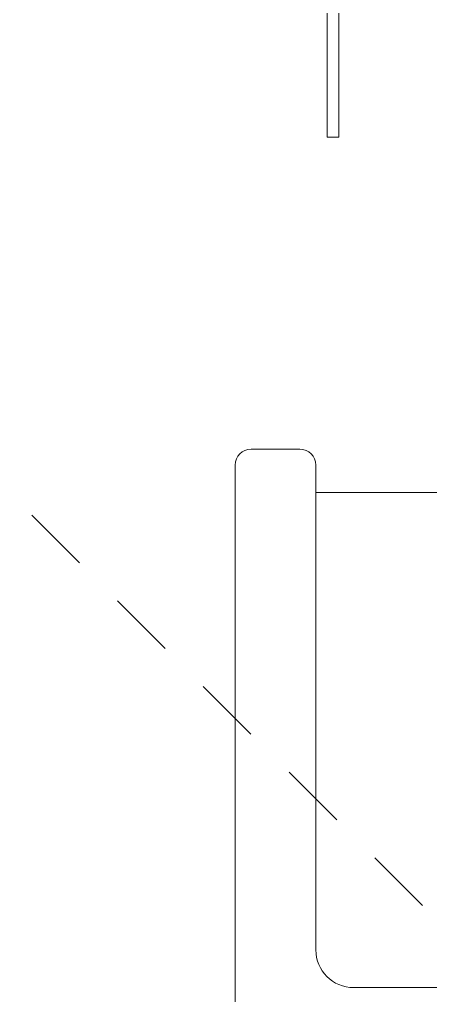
# Model space of a CAD drawing. Header units: metres. Extents: x -232 to 581, y 30 to 789.
# Drawn here: x 93.066 to 93.828, y 384.667 to 386.479 of the extents above; entities that cross this region are included whole.
import ezdxf

# ---------------------------------------------------------------- set-up
doc = ezdxf.new("R2010")
doc.units = ezdxf.units.M
doc.linetypes.add('HIDDEN2', pattern=[0.1875, 0.125, -0.0625])
for name, color, linetype, lineweight in [('A-DOOR', 35, 'Continuous', 5), ('A-WALL', 250, 'Continuous', 20), ('baños', 140, 'Continuous', 0)]:
    doc.layers.add(name, color=color, linetype=linetype, lineweight=lineweight)
doc.layers.add('Techos 1', color=7, linetype='HIDDEN2', lineweight=9, true_color=0x42391a)
doc.styles.get("Standard").update_dxf_attribs({"font": 'arial.ttf'})

# ---------------------------------------------------------------- blocks, each defined once
blk = doc.blocks.new('20.03.2026 LN 09 PRIMER NIVEL ARQ')
at = {"layer": 'A-DOOR', "color": 1}
blk.add_lwpolyline([(-10.1435, -56.6217), (-10.1652, -56.6217), (-10.1652, -57.5137), (-10.1435, -57.5137)], close=True, dxfattribs=at)
at = {"layer": 'A-WALL', "color": 1}
for p, q in [((-10.216, -58.0932), (-10.306, -58.0932)), ((-10.336, -59.7032), (-10.336, -58.1232)), ((-10.186, -59.0232), (-10.186, -58.1232)), ((-10.116, -59.0932), (-8.981, -59.0932))]:
    blk.add_line(p, q, dxfattribs=at)
for centre, radius, start, end in [((-10.306, -58.1232), 0.03, 90, 180), ((-10.216, -58.1232), 0.03, 360, 90), ((-10.116, -59.0232), 0.07, 180, 270)]:
    blk.add_arc(centre, radius, start, end, dxfattribs=at)
at = {"layer": 'baños', "color": 1}
blk.add_line((-8.911, -58.1741), (-10.186, -58.1741), dxfattribs=at)
at = {"layer": 'Techos 1', "color": 1}
blk.add_line((-13.736, -55.1932), (-9.636, -59.2932), dxfattribs=at)
at = {"layer": 'baños', "color": 1, "linetype": 'Continuous'}
for tag, p in [('MODELNUMBER', (-12.0611, -62.0707)), ('MATERIAL', (-12.0611, -62.0709)), ('PRODUCT', (-12.0611, -62.0708)), ('TRADENAME', (-12.0611, -62.0708))]:
    blk.add_attdef(tag, p, '', height=0.0000254, rotation=359.9999, dxfattribs=at)

msp = doc.modelspace()

# ---------------------------------------------------------------- block references
at = {"color": 1}
msp.add_blockref('20.03.2026 LN 09 PRIMER NIVEL ARQ', (103.8018, 443.7748), dxfattribs=at)

doc.saveas('drawing.dxf')
